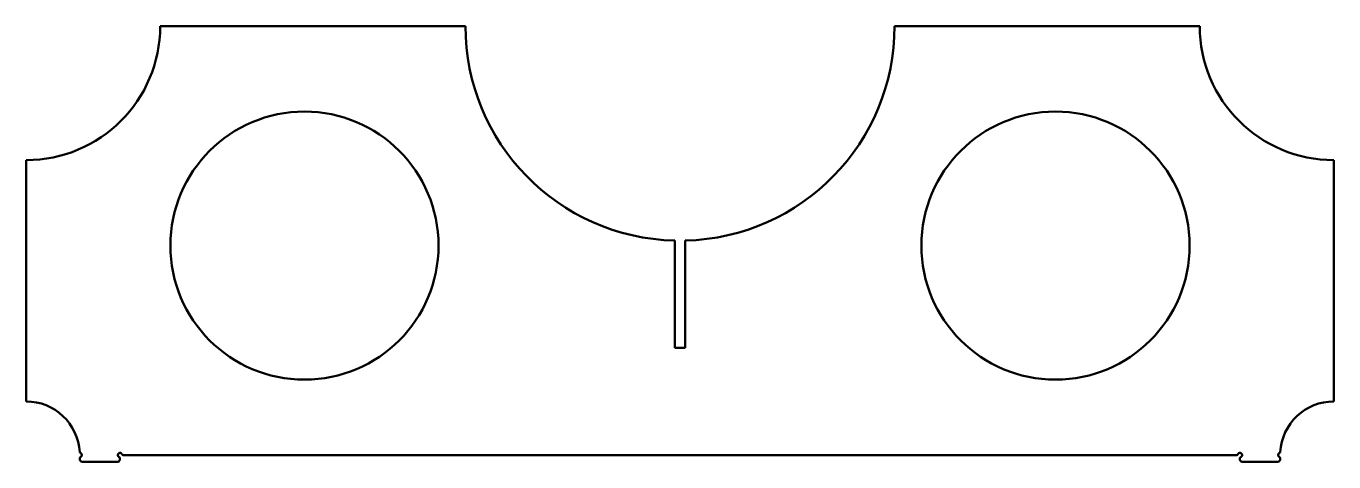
# Model space of a CAD drawing. Header units: inches. Extents: x -1.8 to 22.6, y -0.1 to 8.
import ezdxf

# ---------------------------------------------------------------- set-up
doc = ezdxf.new("R2010")
doc.units = ezdxf.units.IN
doc.header["$MEASUREMENT"] = 0
doc.layers.add('IV_EXTERIOR_PROFILES', color=7, linetype='Continuous', lineweight=50)
doc.layers.add('IV_INTERIOR_PROFILES', color=7, linetype='Continuous', lineweight=50)

msp = doc.modelspace()

# ---------------------------------------------------------------- linework, layer by layer
at = {"layer": 'IV_EXTERIOR_PROFILES'}
for p, q in [((0.693, 8), (6.385, 8)), ((14.387, 8), (20.078, 8)), ((-1.807, 1), (-1.807, 5.5)), ((22.578, 5.5), (22.578, 1)), ((10.287, 2), (10.287, 4)), ((10.485, 4), (10.485, 2)), ((10.485, 2), (10.287, 2)), ((20.772, 0), (0, 0)), ((-0.807, -0.057), (-0.807, -0.097)), ((-0.777, -0.127), (-0.807, -0.097)), ((-0.087, -0.127), (-0.777, -0.127)), ((-0.057, -0.097), (-0.087, -0.127)), ((-0.057, -0.057), (-0.057, -0.097)), ((20.828, -0.057), (20.828, -0.097)), ((20.858, -0.127), (20.828, -0.097)), ((21.548, -0.127), (20.858, -0.127)), ((21.578, -0.097), (21.548, -0.127)), ((21.578, -0.057), (21.578, -0.097))]:
    msp.add_line(p, q, dxfattribs=at)
for centre, radius, start, end in [((-1.807, 8), 2.5, 270, 360), ((10.386, 8), 4.001, 180, 268.5858), ((10.386, 8), 4.001, 271.4142, 360), ((22.578, 8), 2.5, 180, 270), ((-1.807, 0), 1, 3.2096, 90), ((22.578, 0), 1, 90, 176.7904), ((-0.788, 0.057), 0.02, 183.2096, 252.1416), ((-0.807, 0), 0.04, 289.4712, 72.1416), ((-0.057, 0), 0.04, 19.4712, 250.5288), ((0, 0.02), 0.02, 199.4712, 270), ((20.772, 0.02), 0.02, 270, 340.5288), ((20.828, 0), 0.04, 289.4712, 160.5288), ((21.578, 0), 0.04, 107.8584, 250.5288), ((21.56, 0.057), 0.02, 287.8584, 356.7904), ((-0.787, -0.057), 0.02, 109.4712, 180), ((-0.077, -0.057), 0.02, 0, 70.5288), ((20.848, -0.057), 0.02, 109.4712, 180), ((21.558, -0.057), 0.02, 0, 70.5288)]:
    msp.add_arc(centre, radius, start, end, dxfattribs=at)
at = {"layer": 'IV_INTERIOR_PROFILES'}
for centre in [(3.383, 3.907), (17.388, 3.907)]:
    msp.add_circle(centre, 2.5, dxfattribs=at)

doc.saveas('drawing.dxf')
